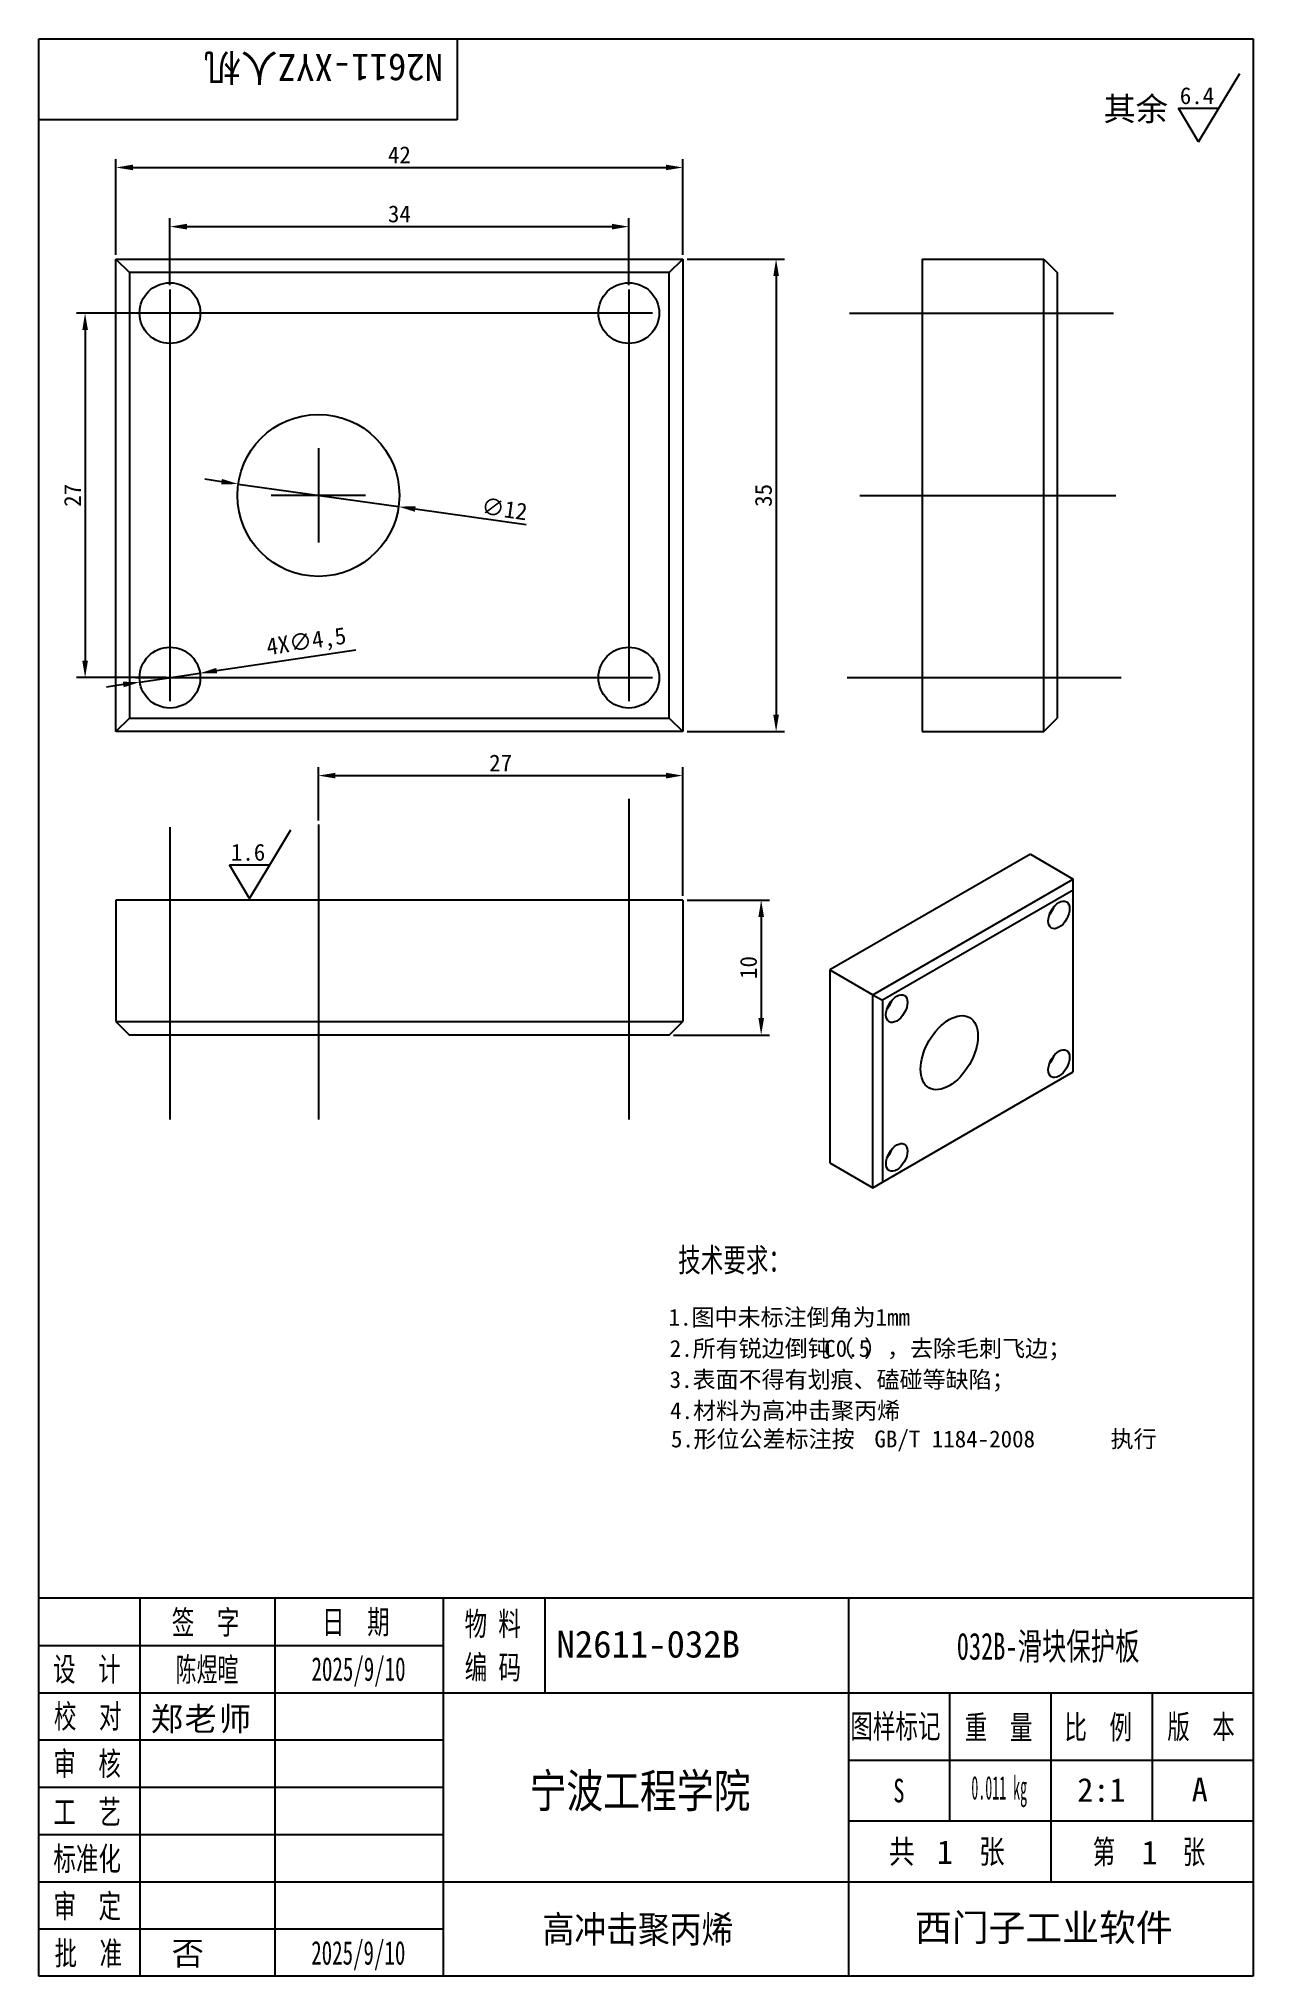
# Model space of a CAD drawing. Header units: millimetres. Extents: x 25 to 205, y 5 to 292.
import ezdxf
from ezdxf.lldxf.tags import DXFTag

# ---------------------------------------------------------------- set-up
doc = ezdxf.new("R2010")
doc.units = ezdxf.units.MM
for name, color, linetype in [('032B-滑块保护板', 7, 'Continuous'), ('Default', 7, 'Continuous'), ('图框', 7, 'Continuous')]:
    doc.layers.add(name, color=color, linetype=linetype)
doc.styles.add('MtXpl_', font='SimSun.ttf')
doc.styles.add('MtXpl__1', font='')
doc.styles.add('MtXpl_MS_PGothic', font='MS PGothic.ttf')
doc.styles.add('SEACAD_Arial', font='SimSun.ttf', dxfattribs={"width": 0.8})
doc.styles.get('MtXpl__1').set_extended_font_data('SimSun', bold=True)
tags = doc.linetypes.add('CENTER2', pattern=[28.575, 19.05, -3.175, 3.175, -3.175]).pattern_tags.tags
tags[10:11] = [DXFTag(74, 4), DXFTag(75, 0), DXFTag(340, '0'), DXFTag(46, 0.0), DXFTag(50, 0.0), DXFTag(44, 0.0), DXFTag(45, 0.0)]
tags[8:9] = [DXFTag(74, 4), DXFTag(75, 0), DXFTag(340, '0'), DXFTag(46, 0.0), DXFTag(50, 0.0), DXFTag(44, 0.0), DXFTag(45, 0.0)]
tags[6:7] = [DXFTag(74, 4), DXFTag(75, 0), DXFTag(340, '0'), DXFTag(46, 0.0), DXFTag(50, 0.0), DXFTag(44, 0.0), DXFTag(45, 0.0)]
tags[4:5] = [DXFTag(74, 4), DXFTag(75, 0), DXFTag(340, '0'), DXFTag(46, 0.0), DXFTag(50, 0.0), DXFTag(44, 0.0), DXFTag(45, 0.0)]

msp = doc.modelspace()

# ---------------------------------------------------------------- linework, layer by layer
at = {"color": 4}
for p, q in [((199.9, 281.72), (202.99, 286.86)), ((193.9, 281.72), (199.9, 281.72)), ((196.9, 276.72), (193.9, 281.72)), ((196.9, 276.72), (199.9, 281.72)), ((36.45, 259.99), (36.45, 274.18)), ((38.95, 272.93), (117.95, 272.93)), ((120.45, 259.99), (120.45, 274.18)), ((44.45, 255.49), (44.45, 265.42)), ((46.95, 264.17), (109.95, 264.17)), ((112.45, 255.49), (112.45, 265.42)), ((121.08, 259.36), (135.53, 259.36)), ((134.28, 256.86), (134.28, 191.86)), ((43.83, 251.36), (30.62, 251.36)), ((31.87, 248.86), (31.87, 199.86)), ((52.09, 226.39), (49.62, 226.74)), ((54.57, 226.04), (78.33, 222.69)), ((97.26, 220.02), (80.81, 222.34)), ((72, 201.45), (51.38, 198.39)), ((43.83, 197.36), (30.62, 197.36)), ((37.53, 196.34), (35.05, 195.97)), ((40, 196.71), (48.9, 198.02)), ((121.08, 189.36), (135.53, 189.36)), ((66.45, 176.21), (66.45, 184.1)), ((120.45, 165.05), (120.45, 184.1)), ((68.95, 182.85), (117.95, 182.85)), ((59.26, 169.65), (62.35, 174.8)), ((53.26, 169.65), (59.26, 169.65)), ((56.26, 164.65), (53.26, 169.65)), ((56.26, 164.65), (59.26, 169.65)), ((121.08, 164.42), (133.32, 164.42)), ((132.07, 161.92), (132.07, 146.92)), ((119.08, 144.42), (133.32, 144.42))]:
    msp.add_line(p, q, dxfattribs=at)
for points in [[(38.95, 273.35), (38.95, 272.52), (36.45, 272.93)], [(117.95, 273.35), (117.95, 272.52), (120.45, 272.93)], [(46.95, 264.59), (46.95, 263.75), (44.45, 264.17)], [(109.95, 264.59), (109.95, 263.75), (112.45, 264.17)], [(133.87, 256.86), (134.7, 256.86), (134.28, 259.36)], [(31.46, 248.86), (32.29, 248.86), (31.87, 251.36)], [(52.15, 226.8), (52.03, 225.98), (54.57, 226.04)], [(80.87, 222.75), (80.75, 221.93), (78.33, 222.69)], [(31.46, 199.86), (32.29, 199.86), (31.87, 197.36)], [(51.31, 198.8), (51.44, 197.98), (48.9, 198.02)], [(37.47, 196.75), (37.59, 195.93), (40, 196.71)], [(133.87, 191.86), (134.7, 191.86), (134.28, 189.36)], [(68.95, 183.27), (68.95, 182.43), (66.45, 182.85)], [(117.95, 183.27), (117.95, 182.43), (120.45, 182.85)], [(131.66, 161.92), (132.49, 161.92), (132.07, 164.42)], [(131.66, 146.92), (132.49, 146.92), (132.07, 144.42)]]:
    msp.add_solid(points, dxfattribs=at)
at = {"layer": '032B-滑块保护板', "color": 7, "linetype": 'Continuous'}
for p, q in [((36.45, 259.36), (120.45, 259.36)), ((36.45, 189.36), (36.45, 259.36)), ((36.45, 259.36), (38.45, 257.36)), ((118.45, 257.36), (120.45, 259.36)), ((120.45, 259.36), (120.45, 189.36)), ((155.95, 259.36), (155.95, 189.36)), ((155.95, 259.36), (173.95, 259.36)), ((173.95, 189.36), (173.95, 259.36)), ((173.95, 259.36), (175.95, 257.36)), ((38.45, 257.36), (38.45, 191.36)), ((118.45, 257.36), (38.45, 257.36)), ((118.45, 191.36), (118.45, 257.36)), ((175.95, 257.36), (175.95, 191.36)), ((36.45, 189.36), (38.45, 191.36)), ((38.45, 191.36), (118.45, 191.36)), ((118.45, 191.36), (120.45, 189.36)), ((173.95, 189.36), (175.95, 191.36)), ((120.45, 189.36), (36.45, 189.36)), ((155.95, 189.36), (173.95, 189.36)), ((171.96, 171.2), (142.26, 154.06)), ((171.96, 171.2), (178.32, 167.53)), ((148.62, 150.38), (178.32, 167.53)), ((178.32, 165.9), (178.32, 167.53)), ((120.45, 164.42), (36.45, 164.42)), ((36.45, 164.42), (36.45, 146.42)), ((120.45, 164.42), (120.45, 146.42)), ((178.32, 165.9), (150.04, 149.57)), ((178.32, 138.95), (178.32, 165.9)), ((142.26, 154.06), (142.26, 125.48)), ((142.26, 154.06), (148.62, 150.38)), ((148.62, 121.81), (148.62, 150.38)), ((148.62, 150.38), (150.04, 149.57)), ((150.04, 149.57), (150.04, 122.62)), ((36.45, 146.42), (120.45, 146.42)), ((36.45, 146.42), (38.45, 144.42)), ((118.45, 144.42), (120.45, 146.42)), ((118.45, 144.42), (38.45, 144.42)), ((150.04, 122.62), (178.32, 138.95)), ((142.26, 125.48), (148.62, 121.81)), ((148.62, 121.81), (150.04, 122.62))]:
    msp.add_line(p, q, dxfattribs=at)
for centre, radius in [((44.45, 251.36), 4.5), ((112.45, 251.36), 4.5), ((66.45, 224.36), 12), ((44.45, 197.36), 4.5), ((112.45, 197.36), 4.5)]:
    msp.add_circle(centre, radius, dxfattribs=at)
for centre, major_axis in [((176.2, 162.22), (-1.12, -1.95)), ((152.16, 148.34), (-1.13, -1.95)), ((159.94, 141.81), (-3, -5.2)), ((176.2, 140.18), (-1.12, -1.95)), ((152.16, 126.3), (-1.12, -1.95))]:
    msp.add_ellipse(centre, major_axis=major_axis, ratio=0.57735, dxfattribs=at)
for centre in [(174.08, 163.45), (150.04, 149.57), (174.08, 141.4), (150.04, 127.52)]:
    msp.add_ellipse(centre, major_axis=(1.12, 1.95), ratio=0.57735, start_param=4.372552, end_param=5.052226, dxfattribs=at)
at = {"layer": 'Default', "color": 7, "linetype": 'CENTER2'}
for p, q in [((44.45, 254.86), (44.45, 193.86)), ((112.45, 254.86), (112.45, 193.86)), ((115.95, 251.36), (40.95, 251.36)), ((145.18, 251.36), (184.27, 251.36)), ((66.45, 231.36), (66.45, 217.36)), ((73.45, 224.36), (59.45, 224.36)), ((146.71, 224.36), (184.65, 224.36)), ((39.35, 197.36), (115.95, 197.36)), ((144.8, 197.36), (185.42, 197.36)), ((112.45, 179.41), (112.45, 131.91)), ((44.45, 175.21), (44.45, 131.91)), ((66.45, 175.59), (66.45, 131.91))]:
    msp.add_line(p, q, dxfattribs=at)
at = {"layer": 'Default', "color": 7, "linetype": 'Continuous'}
for p, q in [((40, 61), (40, 5)), ((60, 61), (60, 5)), ((100, 61), (100, 47)), ((25, 54), (85, 54)), ((25, 47), (205, 47)), ((175, 47), (175, 19)), ((25, 40), (85, 40)), ((145, 28), (205, 28))]:
    msp.add_line(p, q, dxfattribs=at)
at = {"layer": '图框', "color": 7, "linetype": 'Continuous'}
for p, q in [((25, 5), (25, 292)), ((25, 292), (205, 292)), ((87, 292), (87, 280)), ((205, 292), (205, 5)), ((87, 280), (25, 280)), ((205, 61), (25, 61)), ((85, 5), (85, 61)), ((145, 61), (145, 5)), ((145, 47), (205, 47)), ((160, 47), (160, 28)), ((190, 47), (190, 28)), ((145, 37), (205, 37)), ((25, 33), (85, 33)), ((25, 26), (85, 26)), ((25, 19), (205, 19)), ((25, 12), (85, 12)), ((205, 5), (25, 5))]:
    msp.add_line(p, q, dxfattribs=at)

# ---------------------------------------------------------------- texts
at = {"color": 4}
for s, p in [('6.4', (194.11, 282.32)), ('1.6', (53.47, 170.25))]:
    msp.add_text(s, height=2.5, dxfattribs=at).set_placement(p)
at = {"color": 4, "style": 'SEACAD_Arial'}
msp.add_text('其余', height=3.5, dxfattribs=at).set_placement((182.8, 279.86))
at = {"color": 40, "true_color": 0xf8d731}
for s, style, p in [('1.图中未标注倒角为1mm', 'SEACAD_Arial', (118.35, 101.37)), ('2.所有锐边倒钝（', 'SEACAD_Arial', (118.52, 96.75)), ('C0.5', 'SEACAD_Arial', (141.41, 96.75)), ('），去除毛刺飞边；', 'SEACAD_Arial', (147.31, 96.75)), ('3.表面不得有划痕、磕碰等缺陷；', 'SEACAD_Arial', (118.5, 92.14)), ('4.材料为高冲击聚丙烯 ', 'SEACAD_Arial', (118.57, 87.54)), ('形位公差标注按 ', 'MtXpl_', (122.04, 83.34)), ('执行', 'MtXpl_', (183.85, 83.34))]:
    msp.add_text(s, height=2.5, dxfattribs=dict(at, style=style)).set_placement(p)
for s, p in [('5.', (118.7, 83.34)), ('GB/T 1184-2008 ', (148.85, 83.34))]:
    msp.add_text(s, height=2.5, dxfattribs=at).set_placement(p)
at = {"color": 0}
for s, style, p in [('郑', 'MtXpl_', (41.6, 41.37)), ('老', 'MtXpl_MS_PGothic', (46.61, 41.37)), ('师', 'MtXpl_', (51.7, 41.37))]:
    msp.add_text(s, height=3.5, dxfattribs=dict(at, style=style)).set_placement(p)
at = {"color": 4, "char_height": 2.5, "attachment_point": 5}
for s, insert in [('42', (78.45, 274.81)), ('34', (78.45, 266.04)), ('27', (93.45, 184.72))]:
    msp.add_mtext(s, dxfattribs=dict(at, insert=insert))
for s, insert, rotation in [('27', (30, 224.36), 90), ('∅12', (94.02, 222.37), 351.9769), ('35', (132.41, 224.36), 90), ('4X∅4,5', (64.69, 202.47), 8.4271), ('10', (130.2, 154.42), 90)]:
    msp.add_mtext(s, dxfattribs=dict(at, insert=insert, rotation=rotation))
at = {"layer": 'Default', "color": 7, "style": 'MtXpl_', "width": 0.7}
msp.add_text('技术要求：', height=3.5, dxfattribs=at).set_placement((119.77, 109.34))
at = {"layer": '图框', "color": 7, "style": 'MtXpl_'}
for s, width, p in [('签  字', 0.7, (44.72, 55.67)), ('日  期', 0.7, (66.99, 55.73)), ('物 料', 0.7, (88.11, 55.46)), ('设  计', 0.7, (27.13, 48.73)), ('编 码', 0.7, (88.13, 49.02)), ('校  对', 0.7, (27.25, 41.76)), ('图样标记', 0.7, (145.28, 40.28)), ('重  量', 0.7, (162.24, 40.12)), ('比  例', 0.7, (177.01, 40.14)), ('版  本', 0.7, (192.25, 40.21)), ('审  核', 0.7, (27.16, 34.74)), ('工  艺', 0.7, (27.17, 27.58)), ('S', 0.7, (151.65, 30.75)), ('标准化', 0.7, (27.17, 20.66)), ('共     张', 0.8, (151, 21.73)), ('第      张', 0.7, (181.2, 21.68)), ('审  定', 0.7, (27.19, 13.64)), ('批  准', 0.7, (27.34, 6.65))]:
    msp.add_text(s, height=3.5, dxfattribs=dict(at, width=width)).set_placement(p)
at = {"layer": '图框', "color": 7, "style": 'MtXpl__1'}
msp.add_text('西门子工业软件', height=4, dxfattribs=at).set_placement((154.86, 10.21))
at = {"layer": '图框', "color": 7, "linetype": 'Continuous', "insert": (67.22, 285.74), "char_height": 4, "attachment_point": 2, "rotation": 180}
msp.add_mtext('{\\pxsm0.9;\\f宋体|b0||i0||c0|p34;\\W1.;N2611-XYZ人机\\P}', dxfattribs=at)
at = {"layer": '图框', "color": 7, "linetype": 'Continuous'}
for s, insert, char_height, attachment_point in [('{\\pxsm0.9;\\f宋体|b0||i0||c0|p34;\\W1.;N2611-032B\\P}', (115.33, 56.2), 4, 2), ('{\\pxsm0.9;\\f宋体|b0||i0||c0|p34;\\W0.6625579021;032B-滑块保护板\\P}', (174.6, 55.88), 4, 2), ('{\\pxsm0.9;\\f宋体|b0||i0||c0|p34;\\W0.6507936508;陈煜暄\\P}', (49.94, 52.18), 3.5, 2), ('{\\pxsm0.9;\\f宋体|b0||i0||c0|p34;\\W0.6507936508;2025/9/10\\P}', (72.4, 52.26), 3.5, 2), ('{\\pxsm0.9;\\f宋体|b0||i0||c0|p34;\\W0.7996880969;宁波工程学院\\P}', (114.11, 34.97), 5, 2), ('{\\pxsm0.9;\\f宋体|b0||i0||c0|p34;\\W0.4338673331;0.011 kg\\P}', (167.35, 34.68), 3.5, 2), ('{\\pxsm0.9;\\f宋体|b0||i0||c0|p34;\\W1.;2:1\\P}', (182.49, 34.36), 3.5, 2), ('{\\pxsm0.9;\\f宋体|b0||i0||c0|p34;\\W1.;A\\P}', (197.07, 34.42), 3.5, 2), ('{\\pxsm0.9;\\f宋体|b0||i0||c0|p34;\\W1.;1\\P}', (160.5, 25.15), 3.5, 3), ('{\\pxsm0.9;\\f宋体|b0||i0||c0|p34;\\W1.;1\\P}', (189.64, 25.08), 3.5, 2), ('{\\pxsm0.9;\\f宋体|b0||i0||c0|p34;\\W0.8634537724;高冲击聚丙烯\\P}', (113.8, 13.95), 4, 2), ('{\\pxsm0.9;\\f宋体|b0||i0||c0|p34;\\W1.;否\\P}', (47.09, 10.15), 3.5, 2), ('{\\pxsm0.9;\\f宋体|b0||i0||c0|p34;\\W0.6507936508;2025/9/10\\P}', (72.36, 10.22), 3.5, 2)]:
    msp.add_mtext(s, dxfattribs=dict(at, insert=insert, char_height=char_height, attachment_point=attachment_point))

doc.saveas('drawing.dxf')
